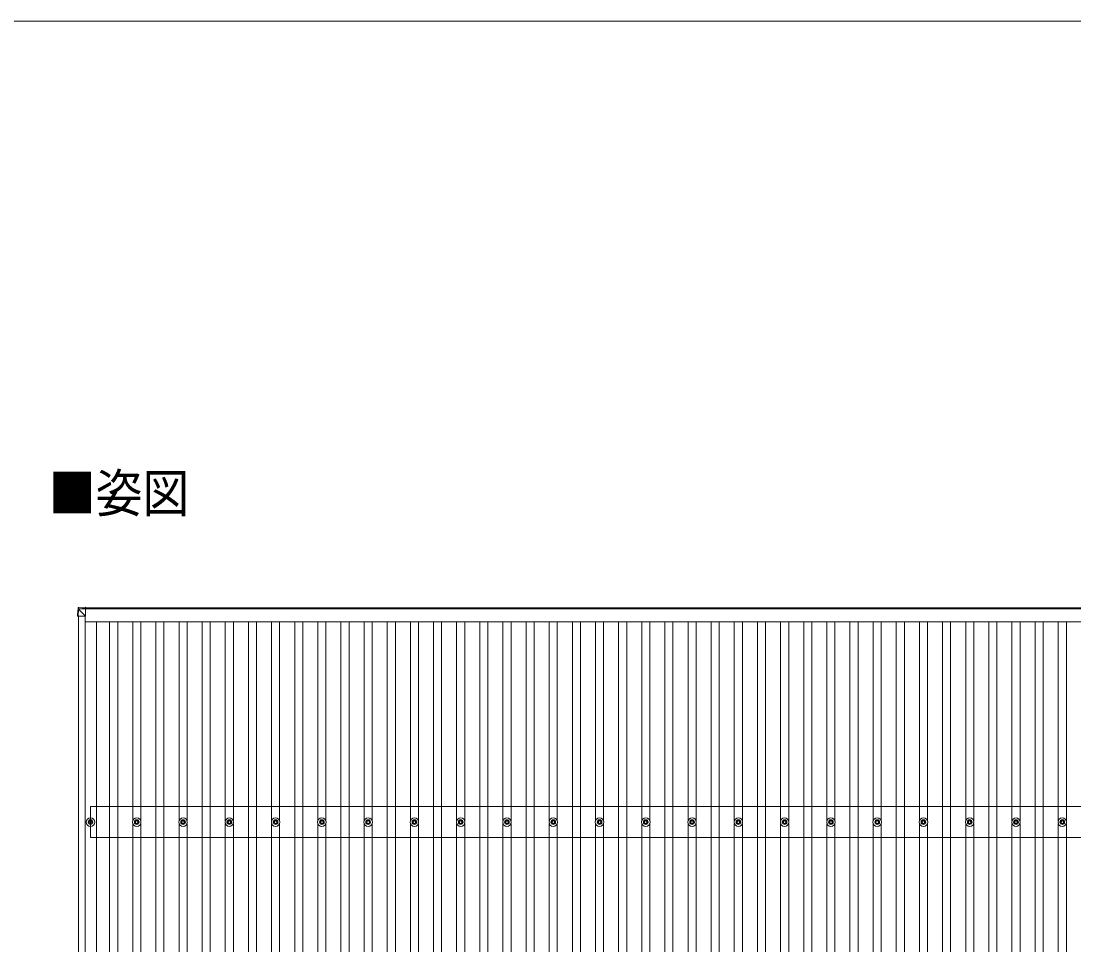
# Model space of a CAD drawing. Units: millimetres at full size, sheet at 1:50; details may follow other scales. Extents: x -14053 to 14053, y -9700 to 9700.
# Drawn here: x -9105 to -4554, y 5706 to 9700 of the extents above; entities that cross this region are included whole.
import ezdxf
from ezdxf.enums import TextEntityAlignment as Align

# ---------------------------------------------------------------- set-up
doc = ezdxf.new("R2010")
doc.units = ezdxf.units.MM
doc.header["$LTSCALE"] = 50
for name, color, linetype, lineweight in [('1-0', 134, 'Continuous', 9), ('1-1', 2, 'Continuous', 9), ('1-3', 5, 'Continuous', 5), ('1-4', 6, 'Continuous', 9), ('F-0', 7, 'Continuous', 9)]:
    doc.layers.add(name, color=color, linetype=linetype, lineweight=lineweight)
doc.styles.add('ＭＳ ゴシック', font='')
doc.styles.get('ＭＳ ゴシック').set_extended_font_data('MS Gothic')

msp = doc.modelspace()

# ---------------------------------------------------------------- linework, layer by layer
at = {"layer": '1-0'}
for p, q in [((-8778.14, 1770.97), (-8778.14, 7102.28)), ((-8722.14, 1770.97), (-8722.14, 7102.28)), ((-8687.14, 1770.97), (-8687.14, 7102.28)), ((-8622.14, 6242.02), (-8622.14, 7102.28)), ((-8587.14, 6242.02), (-8587.14, 7102.28)), ((-8522.14, 1770.97), (-8522.14, 7102.28)), ((-8487.14, 1770.97), (-8487.14, 7102.28)), ((-8422.14, 6242.03), (-8422.14, 7102.28)), ((-8387.14, 6242.01), (-8387.14, 7102.28)), ((-8322.14, 1770.97), (-8322.14, 7102.28)), ((-8287.14, 1770.97), (-8287.14, 7102.28)), ((-8222.14, 6242.03), (-8222.14, 7102.28)), ((-8187.14, 6242.01), (-8187.14, 7102.28)), ((-8122.14, 1770.97), (-8122.14, 7102.28)), ((-8087.14, 1770.97), (-8087.14, 7102.28)), ((-8022.14, 6242.03), (-8022.14, 7102.28)), ((-7987.14, 6242.01), (-7987.14, 7102.28)), ((-7922.14, 1770.97), (-7922.14, 7102.28)), ((-7887.14, 1770.97), (-7887.14, 7102.28)), ((-7822.14, 6242.03), (-7822.14, 7102.28)), ((-7787.14, 6242.01), (-7787.14, 7102.28)), ((-7722.14, 1770.97), (-7722.14, 7102.28)), ((-7687.14, 1770.97), (-7687.14, 7102.28)), ((-7622.14, 6242.03), (-7622.14, 7102.28)), ((-7587.14, 6242.01), (-7587.14, 7102.28)), ((-7522.14, 1770.97), (-7522.14, 7102.28)), ((-7522.14, 1770.97), (-7522.14, 7102.28)), ((-7487.14, 1770.97), (-7487.14, 7102.28)), ((-7487.14, 1770.97), (-7487.14, 7102.28)), ((-7422.14, 6242.03), (-7422.14, 7102.28)), ((-7422.14, 6242.03), (-7422.14, 7102.28)), ((-7387.14, 6242.01), (-7387.14, 7102.28)), ((-7387.14, 6242.01), (-7387.14, 7102.28)), ((-7322.14, 1770.97), (-7322.14, 7102.28)), ((-7287.14, 1770.97), (-7287.14, 7102.28)), ((-7222.14, 6242.03), (-7222.14, 7102.28)), ((-7187.14, 6242.01), (-7187.14, 7102.28)), ((-7122.14, 1770.97), (-7122.14, 7102.28)), ((-7087.14, 1770.97), (-7087.14, 7102.28)), ((-7022.14, 6242.03), (-7022.14, 7102.28)), ((-6987.14, 6242.01), (-6987.14, 7102.28)), ((-6922.14, 1770.97), (-6922.14, 7102.28)), ((-6887.14, 1770.97), (-6887.14, 7102.28)), ((-6822.14, 6242.03), (-6822.14, 7102.28)), ((-6787.14, 6242.01), (-6787.14, 7102.28)), ((-6722.14, 1770.97), (-6722.14, 7102.28)), ((-6687.14, 1770.97), (-6687.14, 7102.28)), ((-6622.14, 6242.03), (-6622.14, 7102.28)), ((-6587.14, 6242.01), (-6587.14, 7102.28)), ((-6522.14, 1770.97), (-6522.14, 7102.28)), ((-6487.14, 1770.97), (-6487.14, 7102.28)), ((-6422.14, 6242.03), (-6422.14, 7102.28)), ((-6387.14, 6242.01), (-6387.14, 7102.28)), ((-6322.14, 1770.97), (-6322.14, 7102.28)), ((-6287.14, 1770.97), (-6287.14, 7102.28)), ((-6222.14, 6242.03), (-6222.14, 7102.28)), ((-6187.14, 6242.01), (-6187.14, 7102.28)), ((-6122.14, 1770.97), (-6122.14, 7102.28)), ((-6087.14, 1770.97), (-6087.14, 7102.28)), ((-6022.14, 6242.03), (-6022.14, 7102.28)), ((-5987.14, 6242.01), (-5987.14, 7102.28)), ((-5922.14, 1770.97), (-5922.14, 7102.28)), ((-5887.14, 1770.97), (-5887.14, 7102.28)), ((-5822.14, 6242.03), (-5822.14, 7102.28)), ((-5787.14, 6242.01), (-5787.14, 7102.28)), ((-5722.14, 1770.97), (-5722.14, 7102.28)), ((-5687.14, 1770.97), (-5687.14, 7102.28)), ((-5622.14, 6242.03), (-5622.14, 7102.28)), ((-5587.14, 6242.01), (-5587.14, 7102.28)), ((-5522.14, 1770.97), (-5522.14, 7102.28)), ((-5487.14, 1770.97), (-5487.14, 7102.28)), ((-5422.14, 6242.03), (-5422.14, 7102.28)), ((-5387.14, 6242.01), (-5387.14, 7102.28)), ((-5322.14, 1770.97), (-5322.14, 7102.28)), ((-5287.14, 1770.97), (-5287.14, 7102.28)), ((-5222.14, 6242.03), (-5222.14, 7102.28)), ((-5187.14, 6242.01), (-5187.14, 7102.28)), ((-5122.14, 1770.97), (-5122.14, 7102.28)), ((-5087.14, 1770.97), (-5087.14, 7102.28)), ((-5022.14, 6242.03), (-5022.14, 7102.28)), ((-4987.14, 6242.01), (-4987.14, 7102.28)), ((-4922.14, 1770.97), (-4922.14, 7102.28)), ((-4887.14, 1770.97), (-4887.14, 7102.28)), ((-4822.14, 6242.03), (-4822.14, 7102.28)), ((-4787.14, 6242.01), (-4787.14, 7102.28)), ((-4722.14, 1770.97), (-4722.14, 7102.28)), ((-4687.14, 1770.97), (-4687.14, 7102.28)), ((-4622.14, 6242.03), (-4622.14, 7102.28)), ((-4587.14, 6242.01), (-4587.14, 7102.28)), ((-8622.14, 4442.02), (-8622.14, 6231.66)), ((-8587.14, 4442.02), (-8587.14, 6231.66)), ((-8422.14, 4442.02), (-8422.14, 6231.66)), ((-8387.14, 4442.02), (-8387.14, 6231.66)), ((-8222.14, 4442.02), (-8222.14, 6231.66)), ((-8187.14, 4442.02), (-8187.14, 6231.66)), ((-8022.14, 4442.02), (-8022.14, 6231.66)), ((-7987.14, 4442.02), (-7987.14, 6231.66)), ((-7822.14, 4442.02), (-7822.14, 6231.66)), ((-7787.14, 4442.02), (-7787.14, 6231.66)), ((-7622.14, 4442.02), (-7622.14, 6231.66)), ((-7587.14, 4442.02), (-7587.14, 6231.66)), ((-7422.14, 4442.02), (-7422.14, 6231.66)), ((-7422.14, 4442.02), (-7422.14, 6231.66)), ((-7387.14, 4442.02), (-7387.14, 6231.66)), ((-7387.14, 4442.02), (-7387.14, 6231.66)), ((-7222.14, 4442.02), (-7222.14, 6231.66)), ((-7187.14, 4442.02), (-7187.14, 6231.66)), ((-7022.14, 4442.02), (-7022.14, 6231.66)), ((-6987.14, 4442.02), (-6987.14, 6231.66)), ((-6822.14, 4442.02), (-6822.14, 6231.66)), ((-6787.14, 4442.02), (-6787.14, 6231.66)), ((-6622.14, 4442.02), (-6622.14, 6231.66)), ((-6587.14, 4442.02), (-6587.14, 6231.66)), ((-6422.14, 4442.02), (-6422.14, 6231.66)), ((-6387.14, 4442.02), (-6387.14, 6231.66)), ((-6222.14, 4442.02), (-6222.14, 6231.66)), ((-6187.14, 4442.02), (-6187.14, 6231.66)), ((-6022.14, 4442.02), (-6022.14, 6231.66)), ((-5987.14, 4442.02), (-5987.14, 6231.66)), ((-5822.14, 4442.02), (-5822.14, 6231.66)), ((-5787.14, 4442.02), (-5787.14, 6231.66)), ((-5622.14, 4442.02), (-5622.14, 6231.66)), ((-5587.14, 4442.02), (-5587.14, 6231.66)), ((-5422.14, 4442.02), (-5422.14, 6231.66)), ((-5387.14, 4442.02), (-5387.14, 6231.66)), ((-5222.14, 4442.02), (-5222.14, 6231.66)), ((-5187.14, 4442.02), (-5187.14, 6231.66)), ((-5022.14, 4442.02), (-5022.14, 6231.66)), ((-4987.14, 4442.02), (-4987.14, 6231.66)), ((-4822.14, 4442.02), (-4822.14, 6231.66)), ((-4787.14, 4442.02), (-4787.14, 6231.66)), ((-4622.14, 4442.02), (-4622.14, 6231.66)), ((-4587.14, 4442.02), (-4587.14, 6231.66))]:
    msp.add_line(p, q, dxfattribs=at)
at = {"layer": '1-1'}
for p, q in [((-8826.15, 7163.86), (-983.94, 7163.86)), ((-983.94, 7159.27), (-8826.15, 7159.27)), ((-7227.14, 7163.86), (-7182.14, 7163.86)), ((-6427.14, 7163.86), (-6382.14, 7163.86)), ((-8856.64, 1745.96), (-8856.64, 7127.69)), ((-8827.64, 1745.94), (-8827.64, 7127.64)), ((-8827.64, 7102.28), (-981.64, 7102.28)), ((-1004.22, 6303.84), (-8804.64, 6303.84)), ((-8804.64, 6169.84), (-8804.64, 6303.84)), ((-1004.22, 6169.84), (-8804.64, 6169.84))]:
    msp.add_line(p, q, dxfattribs=at)
at = {"layer": '1-3'}
for p, q in [((-8814.64, 6238.59), (-8810.22, 6238.59)), ((-8814.64, 6238.59), (-8810.22, 6238.59)), ((-8814.64, 6235.09), (-8810.22, 6235.09)), ((-8814.64, 6235.09), (-8810.22, 6235.09)), ((-8806.39, 6246.84), (-8806.39, 6242.42)), ((-8806.39, 6246.84), (-8806.39, 6242.42)), ((-8802.89, 6246.84), (-8802.89, 6242.42)), ((-8802.89, 6246.84), (-8802.89, 6242.42)), ((-8799.06, 6238.59), (-8794.64, 6238.59)), ((-8799.06, 6238.59), (-8794.64, 6238.59)), ((-8799.06, 6235.09), (-8794.64, 6235.09)), ((-8799.06, 6235.09), (-8794.64, 6235.09)), ((-8614.64, 6238.59), (-8610.22, 6238.59)), ((-8614.64, 6235.09), (-8610.22, 6235.09)), ((-8606.39, 6246.84), (-8606.39, 6242.42)), ((-8602.89, 6246.84), (-8602.89, 6242.42)), ((-8599.06, 6238.59), (-8594.64, 6238.59)), ((-8599.06, 6235.09), (-8594.64, 6235.09)), ((-8414.64, 6238.59), (-8410.22, 6238.59)), ((-8414.64, 6235.09), (-8410.22, 6235.09)), ((-8406.39, 6246.84), (-8406.39, 6242.42)), ((-8402.89, 6246.84), (-8402.89, 6242.42)), ((-8399.06, 6238.59), (-8394.64, 6238.59)), ((-8399.06, 6235.09), (-8394.64, 6235.09)), ((-8214.64, 6238.59), (-8210.22, 6238.59)), ((-8214.64, 6235.09), (-8210.22, 6235.09)), ((-8206.39, 6246.84), (-8206.39, 6242.42)), ((-8202.89, 6246.84), (-8202.89, 6242.42)), ((-8199.06, 6238.59), (-8194.64, 6238.59)), ((-8199.06, 6235.09), (-8194.64, 6235.09)), ((-8014.64, 6238.59), (-8010.22, 6238.59)), ((-8014.64, 6235.09), (-8010.22, 6235.09)), ((-8006.39, 6246.84), (-8006.39, 6242.42)), ((-8002.89, 6246.84), (-8002.89, 6242.42)), ((-7999.06, 6238.59), (-7994.64, 6238.59)), ((-7999.06, 6235.09), (-7994.64, 6235.09)), ((-7814.64, 6238.59), (-7810.22, 6238.59)), ((-7814.64, 6235.09), (-7810.22, 6235.09)), ((-7806.39, 6246.84), (-7806.39, 6242.42)), ((-7802.89, 6246.84), (-7802.89, 6242.42)), ((-7799.06, 6238.59), (-7794.64, 6238.59)), ((-7799.06, 6235.09), (-7794.64, 6235.09)), ((-7614.64, 6238.59), (-7610.22, 6238.59)), ((-7614.64, 6235.09), (-7610.22, 6235.09)), ((-7606.39, 6246.84), (-7606.39, 6242.42)), ((-7602.89, 6246.84), (-7602.89, 6242.42)), ((-7599.06, 6238.59), (-7594.64, 6238.59)), ((-7599.06, 6235.09), (-7594.64, 6235.09)), ((-7414.64, 6238.59), (-7410.22, 6238.59)), ((-7414.64, 6238.59), (-7410.22, 6238.59)), ((-7414.64, 6235.09), (-7410.22, 6235.09)), ((-7414.64, 6235.09), (-7410.22, 6235.09)), ((-7406.39, 6246.84), (-7406.39, 6242.42)), ((-7406.39, 6246.84), (-7406.39, 6242.42)), ((-7402.89, 6246.84), (-7402.89, 6242.42)), ((-7402.89, 6246.84), (-7402.89, 6242.42)), ((-7399.06, 6238.59), (-7394.64, 6238.59)), ((-7399.06, 6238.59), (-7394.64, 6238.59)), ((-7399.06, 6235.09), (-7394.64, 6235.09)), ((-7399.06, 6235.09), (-7394.64, 6235.09)), ((-7214.64, 6238.59), (-7210.22, 6238.59)), ((-7214.64, 6235.09), (-7210.22, 6235.09)), ((-7206.39, 6246.84), (-7206.39, 6242.42)), ((-7202.89, 6246.84), (-7202.89, 6242.42)), ((-7199.06, 6238.59), (-7194.64, 6238.59)), ((-7199.06, 6235.09), (-7194.64, 6235.09)), ((-7014.64, 6238.59), (-7010.22, 6238.59)), ((-7014.64, 6235.09), (-7010.22, 6235.09)), ((-7006.39, 6246.84), (-7006.39, 6242.42)), ((-7002.89, 6246.84), (-7002.89, 6242.42)), ((-6999.06, 6238.59), (-6994.64, 6238.59)), ((-6999.06, 6235.09), (-6994.64, 6235.09)), ((-6814.64, 6238.59), (-6810.22, 6238.59)), ((-6814.64, 6235.09), (-6810.22, 6235.09)), ((-6806.39, 6246.84), (-6806.39, 6242.42)), ((-6802.89, 6246.84), (-6802.89, 6242.42)), ((-6799.06, 6238.59), (-6794.64, 6238.59)), ((-6799.06, 6235.09), (-6794.64, 6235.09)), ((-6614.64, 6238.59), (-6610.22, 6238.59)), ((-6614.64, 6235.09), (-6610.22, 6235.09)), ((-6606.39, 6246.84), (-6606.39, 6242.42)), ((-6602.89, 6246.84), (-6602.89, 6242.42)), ((-6599.06, 6238.59), (-6594.64, 6238.59)), ((-6599.06, 6235.09), (-6594.64, 6235.09)), ((-6414.64, 6238.59), (-6410.22, 6238.59)), ((-6414.64, 6235.09), (-6410.22, 6235.09)), ((-6406.39, 6246.84), (-6406.39, 6242.42)), ((-6402.89, 6246.84), (-6402.89, 6242.42)), ((-6399.06, 6238.59), (-6394.64, 6238.59)), ((-6399.06, 6235.09), (-6394.64, 6235.09)), ((-6214.64, 6238.59), (-6210.22, 6238.59)), ((-6214.64, 6235.09), (-6210.22, 6235.09)), ((-6206.39, 6246.84), (-6206.39, 6242.42)), ((-6202.89, 6246.84), (-6202.89, 6242.42)), ((-6199.06, 6238.59), (-6194.64, 6238.59)), ((-6199.06, 6235.09), (-6194.64, 6235.09)), ((-6014.64, 6238.59), (-6010.22, 6238.59)), ((-6014.64, 6235.09), (-6010.22, 6235.09)), ((-6006.39, 6246.84), (-6006.39, 6242.42)), ((-6002.89, 6246.84), (-6002.89, 6242.42)), ((-5999.06, 6238.59), (-5994.64, 6238.59)), ((-5999.06, 6235.09), (-5994.64, 6235.09)), ((-5814.64, 6238.59), (-5810.22, 6238.59)), ((-5814.64, 6235.09), (-5810.22, 6235.09)), ((-5806.39, 6246.84), (-5806.39, 6242.42)), ((-5802.89, 6246.84), (-5802.89, 6242.42)), ((-5799.06, 6238.59), (-5794.64, 6238.59)), ((-5799.06, 6235.09), (-5794.64, 6235.09)), ((-5614.64, 6238.59), (-5610.22, 6238.59)), ((-5614.64, 6235.09), (-5610.22, 6235.09)), ((-5606.39, 6246.84), (-5606.39, 6242.42)), ((-5602.89, 6246.84), (-5602.89, 6242.42)), ((-5599.06, 6238.59), (-5594.64, 6238.59)), ((-5599.06, 6235.09), (-5594.64, 6235.09)), ((-5414.64, 6238.59), (-5410.22, 6238.59)), ((-5414.64, 6235.09), (-5410.22, 6235.09)), ((-5406.39, 6246.84), (-5406.39, 6242.42)), ((-5402.89, 6246.84), (-5402.89, 6242.42)), ((-5399.06, 6238.59), (-5394.64, 6238.59)), ((-5399.06, 6235.09), (-5394.64, 6235.09)), ((-5214.64, 6238.59), (-5210.22, 6238.59)), ((-5214.64, 6235.09), (-5210.22, 6235.09)), ((-5206.39, 6246.84), (-5206.39, 6242.42)), ((-5202.89, 6246.84), (-5202.89, 6242.42)), ((-5199.06, 6238.59), (-5194.64, 6238.59)), ((-5199.06, 6235.09), (-5194.64, 6235.09)), ((-5014.64, 6238.59), (-5010.22, 6238.59)), ((-5014.64, 6235.09), (-5010.22, 6235.09)), ((-5006.39, 6246.84), (-5006.39, 6242.42)), ((-5002.89, 6246.84), (-5002.89, 6242.42)), ((-4999.06, 6238.59), (-4994.64, 6238.59)), ((-4999.06, 6235.09), (-4994.64, 6235.09)), ((-4814.64, 6238.59), (-4810.22, 6238.59)), ((-4814.64, 6235.09), (-4810.22, 6235.09)), ((-4806.39, 6246.84), (-4806.39, 6242.42)), ((-4802.89, 6246.84), (-4802.89, 6242.42)), ((-4799.06, 6238.59), (-4794.64, 6238.59)), ((-4799.06, 6235.09), (-4794.64, 6235.09)), ((-4614.64, 6238.59), (-4610.22, 6238.59)), ((-4614.64, 6235.09), (-4610.22, 6235.09)), ((-4606.39, 6246.84), (-4606.39, 6242.42)), ((-4602.89, 6246.84), (-4602.89, 6242.42)), ((-4599.06, 6238.59), (-4594.64, 6238.59)), ((-4599.06, 6235.09), (-4594.64, 6235.09)), ((-8806.39, 6231.26), (-8806.39, 6226.84)), ((-8806.39, 6231.26), (-8806.39, 6226.84)), ((-8802.89, 6231.26), (-8802.89, 6226.84)), ((-8802.89, 6231.26), (-8802.89, 6226.84)), ((-8606.39, 6231.26), (-8606.39, 6226.84)), ((-8602.89, 6231.26), (-8602.89, 6226.84)), ((-8406.39, 6231.26), (-8406.39, 6226.84)), ((-8402.89, 6231.26), (-8402.89, 6226.84)), ((-8206.39, 6231.26), (-8206.39, 6226.84)), ((-8202.89, 6231.26), (-8202.89, 6226.84)), ((-8006.39, 6231.26), (-8006.39, 6226.84)), ((-8002.89, 6231.26), (-8002.89, 6226.84)), ((-7806.39, 6231.26), (-7806.39, 6226.84)), ((-7802.89, 6231.26), (-7802.89, 6226.84)), ((-7606.39, 6231.26), (-7606.39, 6226.84)), ((-7602.89, 6231.26), (-7602.89, 6226.84)), ((-7406.39, 6231.26), (-7406.39, 6226.84)), ((-7406.39, 6231.26), (-7406.39, 6226.84)), ((-7402.89, 6231.26), (-7402.89, 6226.84)), ((-7402.89, 6231.26), (-7402.89, 6226.84)), ((-7206.39, 6231.26), (-7206.39, 6226.84)), ((-7202.89, 6231.26), (-7202.89, 6226.84)), ((-7006.39, 6231.26), (-7006.39, 6226.84)), ((-7002.89, 6231.26), (-7002.89, 6226.84)), ((-6806.39, 6231.26), (-6806.39, 6226.84)), ((-6802.89, 6231.26), (-6802.89, 6226.84)), ((-6606.39, 6231.26), (-6606.39, 6226.84)), ((-6602.89, 6231.26), (-6602.89, 6226.84)), ((-6406.39, 6231.26), (-6406.39, 6226.84)), ((-6402.89, 6231.26), (-6402.89, 6226.84)), ((-6206.39, 6231.26), (-6206.39, 6226.84)), ((-6202.89, 6231.26), (-6202.89, 6226.84)), ((-6006.39, 6231.26), (-6006.39, 6226.84)), ((-6002.89, 6231.26), (-6002.89, 6226.84)), ((-5806.39, 6231.26), (-5806.39, 6226.84)), ((-5802.89, 6231.26), (-5802.89, 6226.84)), ((-5606.39, 6231.26), (-5606.39, 6226.84)), ((-5602.89, 6231.26), (-5602.89, 6226.84)), ((-5406.39, 6231.26), (-5406.39, 6226.84)), ((-5402.89, 6231.26), (-5402.89, 6226.84)), ((-5206.39, 6231.26), (-5206.39, 6226.84)), ((-5202.89, 6231.26), (-5202.89, 6226.84)), ((-5006.39, 6231.26), (-5006.39, 6226.84)), ((-5002.89, 6231.26), (-5002.89, 6226.84)), ((-4806.39, 6231.26), (-4806.39, 6226.84)), ((-4802.89, 6231.26), (-4802.89, 6226.84)), ((-4606.39, 6231.26), (-4606.39, 6226.84)), ((-4602.89, 6231.26), (-4602.89, 6226.84))]:
    msp.add_line(p, q, dxfattribs=at)
for centre, radius in [((-8804.64, 6236.84), 18.25), ((-8804.64, 6236.84), 18.25), ((-8804.64, 6236.84), 10.15), ((-8804.64, 6236.84), 10.15), ((-8804.64, 6236.84), 5.85), ((-8804.64, 6236.84), 5.85), ((-8804.64, 6236.84), 5.25), ((-8804.64, 6236.84), 5.25), ((-8604.64, 6236.84), 18.25), ((-8604.64, 6236.84), 10.15), ((-8604.64, 6236.84), 5.85), ((-8604.64, 6236.84), 5.25), ((-8404.64, 6236.84), 18.25), ((-8404.64, 6236.84), 10.15), ((-8404.64, 6236.84), 5.85), ((-8404.64, 6236.84), 5.25), ((-8204.64, 6236.84), 18.25), ((-8204.64, 6236.84), 10.15), ((-8204.64, 6236.84), 5.85), ((-8204.64, 6236.84), 5.25), ((-8004.64, 6236.84), 18.25), ((-8004.64, 6236.84), 10.15), ((-8004.64, 6236.84), 5.85), ((-8004.64, 6236.84), 5.25), ((-7804.64, 6236.84), 18.25), ((-7804.64, 6236.84), 10.15), ((-7804.64, 6236.84), 5.85), ((-7804.64, 6236.84), 5.25), ((-7604.64, 6236.84), 18.25), ((-7604.64, 6236.84), 10.15), ((-7604.64, 6236.84), 5.85), ((-7604.64, 6236.84), 5.25), ((-7404.64, 6236.84), 18.25), ((-7404.64, 6236.84), 18.25), ((-7404.64, 6236.84), 10.15), ((-7404.64, 6236.84), 10.15), ((-7404.64, 6236.84), 5.85), ((-7404.64, 6236.84), 5.85), ((-7404.64, 6236.84), 5.25), ((-7404.64, 6236.84), 5.25), ((-7204.64, 6236.84), 18.25), ((-7204.64, 6236.84), 10.15), ((-7204.64, 6236.84), 5.85), ((-7204.64, 6236.84), 5.25), ((-7004.64, 6236.84), 18.25), ((-7004.64, 6236.84), 10.15), ((-7004.64, 6236.84), 5.85), ((-7004.64, 6236.84), 5.25), ((-6804.64, 6236.84), 18.25), ((-6804.64, 6236.84), 10.15), ((-6804.64, 6236.84), 5.85), ((-6804.64, 6236.84), 5.25), ((-6604.64, 6236.84), 18.25), ((-6604.64, 6236.84), 10.15), ((-6604.64, 6236.84), 5.85), ((-6604.64, 6236.84), 5.25), ((-6404.64, 6236.84), 18.25), ((-6404.64, 6236.84), 10.15), ((-6404.64, 6236.84), 5.85), ((-6404.64, 6236.84), 5.25), ((-6204.64, 6236.84), 18.25), ((-6204.64, 6236.84), 10.15), ((-6204.64, 6236.84), 5.85), ((-6204.64, 6236.84), 5.25), ((-6004.64, 6236.84), 18.25), ((-6004.64, 6236.84), 10.15), ((-6004.64, 6236.84), 5.85), ((-6004.64, 6236.84), 5.25), ((-5804.64, 6236.84), 18.25), ((-5804.64, 6236.84), 10.15), ((-5804.64, 6236.84), 5.85), ((-5804.64, 6236.84), 5.25), ((-5604.64, 6236.84), 18.25), ((-5604.64, 6236.84), 10.15), ((-5604.64, 6236.84), 5.85), ((-5604.64, 6236.84), 5.25), ((-5404.64, 6236.84), 18.25), ((-5404.64, 6236.84), 10.15), ((-5404.64, 6236.84), 5.85), ((-5404.64, 6236.84), 5.25), ((-5204.64, 6236.84), 18.25), ((-5204.64, 6236.84), 10.15), ((-5204.64, 6236.84), 5.85), ((-5204.64, 6236.84), 5.25), ((-5004.64, 6236.84), 18.25), ((-5004.64, 6236.84), 10.15), ((-5004.64, 6236.84), 5.85), ((-5004.64, 6236.84), 5.25), ((-4804.64, 6236.84), 18.25), ((-4804.64, 6236.84), 10.15), ((-4804.64, 6236.84), 5.85), ((-4804.64, 6236.84), 5.25), ((-4604.64, 6236.84), 18.25), ((-4604.64, 6236.84), 10.15), ((-4604.64, 6236.84), 5.85), ((-4604.64, 6236.84), 5.25)]:
    msp.add_circle(centre, radius, dxfattribs=at)
at = {"layer": '1-4'}
for p, q in [((-8860.45, 7127.1), (-8858.58, 7157.64)), ((-8858.58, 7157.64), (-8858.58, 7162.4)), ((-8856.69, 7157.45), (-8858.55, 7127.04)), ((-8826.15, 7166.19), (-8856.71, 7164.27)), ((-8826.15, 7166.19), (-8856.71, 7164.27)), ((-8856.71, 7164.27), (-8856.71, 7164.27)), ((-8856.71, 7164.27), (-8856.71, 7159.51)), ((-8856.71, 7159.51), (-8826.15, 7161.38)), ((-8856.59, 7157.46), (-8856.69, 7157.45)), ((-8826.15, 7159.42), (-8856.64, 7157.55)), ((-8826.15, 7127.63), (-8856.59, 7158.11)), ((-8826.15, 7166.19), (-8826.15, 7161.38)), ((-8826.15, 7161.38), (-8826.15, 7159.42)), ((-8826.15, 7160.07), (-8826.15, 7127.63)), ((-8858.55, 7127.69), (-8826.15, 7127.63))]:
    msp.add_line(p, q, dxfattribs=at)
msp.add_lwpolyline([(-8858.58, 7162.4), (-8860.45, 7131.92), (-8860.45, 7127.1)], dxfattribs=at)
for centre, radius, start, end in [((-8856.59, 7157.52), 2, 93.48408, 176.48407), ((-8856.36, 7170.37), 12.92, 260.08679, 268.52577), ((-8846.33, 7158.57), 10.42, 174.80664, 186.16183)]:
    msp.add_arc(centre, radius, start, end, dxfattribs=at)
for centre, major_axis, ratio, start_param, end_param in [((-8856.59, 7162.28), (-1.92, -0.56), 0.998105, 4.4898734, 5.9384966), ((-8856.59, 7157.52), (-0.12, 2), 0.02656, 0.0332981, 1.5518323), ((-8820.58, 7159.66), (-36.07, -2.1), 0.055348, 0.0000815, 0.0491486), ((-8858.45, 7127.1), (-2, 0), 0.033268, 0.0000002, 1.5185344)]:
    msp.add_ellipse(centre, major_axis=major_axis, ratio=ratio, start_param=start_param, end_param=end_param, dxfattribs=at)
at = {"layer": 'F-0', "color": 5, "lineweight": 5}
msp.add_line((-14053.43, 9700), (13346.57, 9700), dxfattribs=at)

# ---------------------------------------------------------------- texts
at = {"layer": '1-0', "color": 7, "style": 'ＭＳ ゴシック', "width": 0.9}
msp.add_text('■姿図', height=165, dxfattribs=at).set_placement((-8984.98, 7527.43), align=Align.BOTTOM_LEFT)

doc.saveas('drawing.dxf')
